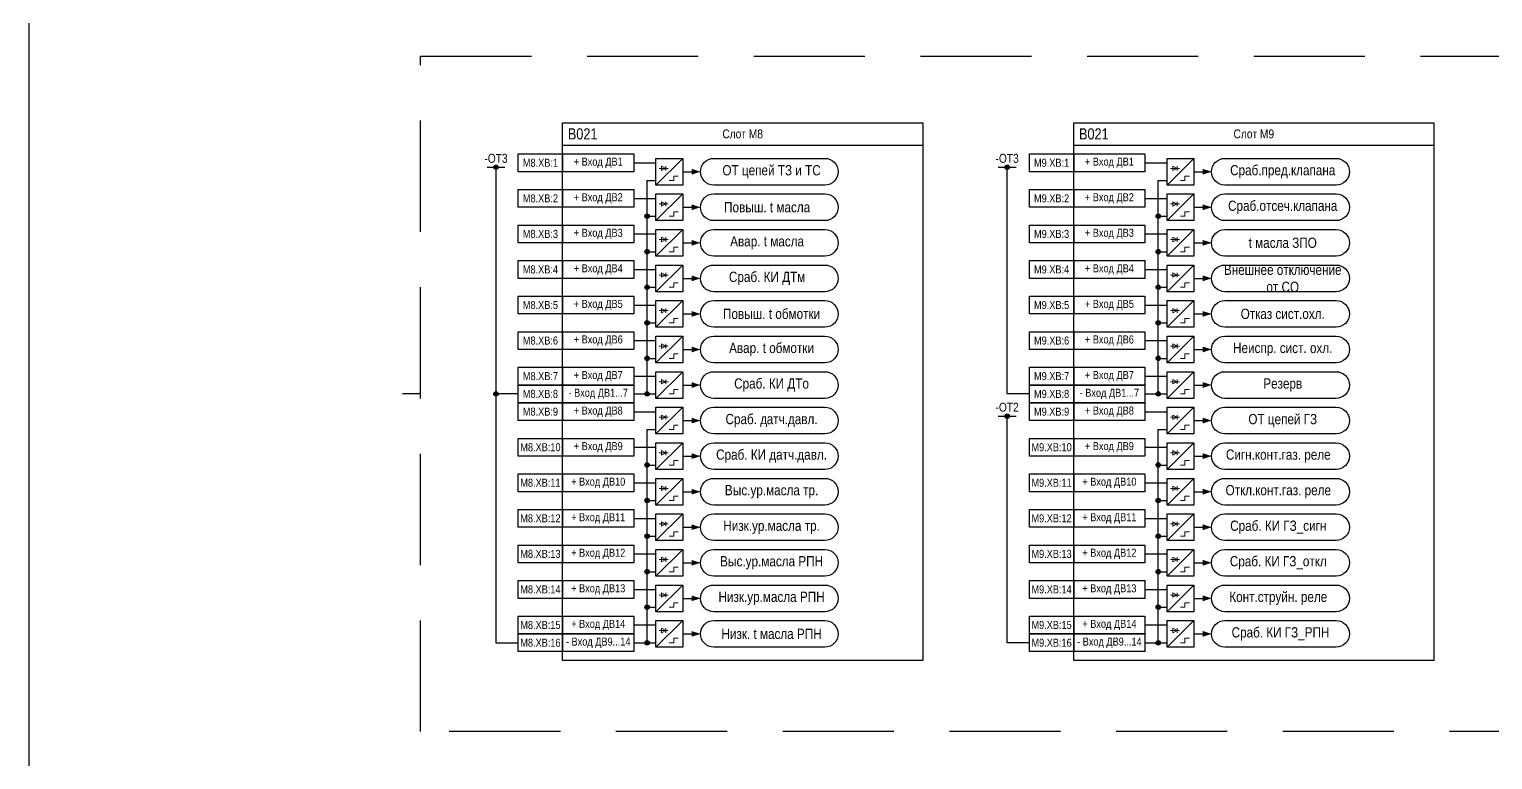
# Model space of a CAD drawing. Header units: millimetres. Extents: x 1657 to 5223, y -558 to 1129.
# Drawn here: x 3847 to 4176.2, y 351.7 to 516.1 of the extents above; entities that cross this region are included whole.
import ezdxf

# ---------------------------------------------------------------- set-up
doc = ezdxf.new("R2010")
doc.units = ezdxf.units.MM
doc.linetypes.add('штриховая2', pattern=[0.375, 0.25, -0.125])
doc.layers.add('_ОРЗ_0.3', color=7, linetype='Continuous', lineweight=30)
doc.layers.add('TEXT', color=7, linetype='Continuous', lineweight=25)
doc.layers.add('Основная', color=7, linetype='Continuous')
doc.styles.add('1.8_Gost_RD', font='ARIALN.TTF', dxfattribs={"height": 1.8})
doc.styles.add('2.5_Gost_RD', font='ARIALN.TTF', dxfattribs={"height": 2.5})

# ---------------------------------------------------------------- blocks, each defined once
blk = doc.blocks.new('Точка')
at = {"ltscale": 100}
h = blk.add_hatch(color=256, dxfattribs=at)
h.dxf.hatch_style = 1
edge = h.paths.add_edge_path()
edge.add_arc((0, 0), 0.5, 0, 360)
blk.add_circle((0, 0), 0.5, dxfattribs=at)
blk = doc.blocks.new('*U114')
at = {"ltscale": 0.25}
blk.add_line((0, 0), (3, 0), dxfattribs=at)
blk.add_lwpolyline([(2, 0, 1.3, 0, 0), (4, 0, 0, 0, 0)], format="xyseb", dxfattribs=at)

msp = doc.modelspace()

# ---------------------------------------------------------------- linework, layer by layer
at = {"ltscale": 100}
for p, q in [((3950, 485), (3954, 485)), ((3952, 485), (3952, 378)), ((4065, 485), (4069, 485)), ((4067, 434), (4067, 485)), ((3935, 434), (3931, 434)), ((3957, 434), (3952, 434)), ((4072, 434), (4067, 434)), ((4065, 429), (4069, 429)), ((4067, 378), (4067, 429)), ((3952, 378), (3957, 378)), ((4072, 378), (4067, 378))]:
    msp.add_line(p, q, dxfattribs=at)
at = {"lineweight": 13, "ltscale": 0.25}
for p, q in [((3990.25, 485.25), (3990.25, 484.25)), ((4105.25, 485.25), (4105.25, 484.25)), ((3990.25, 477.25), (3990.25, 476.25)), ((4105.25, 477.25), (4105.25, 476.25)), ((3990.25, 469.25), (3990.25, 468.25)), ((4105.25, 469.25), (4105.25, 468.25)), ((3990.25, 461.25), (3990.25, 460.25)), ((4105.25, 461.25), (4105.25, 460.25)), ((3990.25, 453.25), (3990.25, 452.25)), ((4105.25, 453.25), (4105.25, 452.25)), ((3990.25, 445.25), (3990.25, 444.25)), ((4105.25, 445.25), (4105.25, 444.25)), ((3990.25, 437.25), (3990.25, 436.25)), ((4105.25, 437.25), (4105.25, 436.25)), ((3990.25, 429.25), (3990.25, 428.25)), ((4105.25, 429.25), (4105.25, 428.25)), ((3990.25, 421.25), (3990.25, 420.25)), ((4105.25, 421.25), (4105.25, 420.25)), ((3990.25, 413.25), (3990.25, 412.25)), ((4105.25, 413.25), (4105.25, 412.25)), ((3990.25, 405.25), (3990.25, 404.25)), ((4105.25, 405.25), (4105.25, 404.25)), ((3990.25, 397.25), (3990.25, 396.25)), ((4105.25, 397.25), (4105.25, 396.25)), ((3990.25, 389.25), (3990.25, 388.25)), ((4105.25, 389.25), (4105.25, 388.25)), ((3990.25, 381.25), (3990.25, 380.25)), ((4105.25, 381.25), (4105.25, 380.25))]:
    msp.add_line(p, q, dxfattribs=at)
at = {"ltscale": 100}
for points in [[(3847, 707), (4404, 707), (4404, 114), (3847, 114)], [(3957, 488), (3967, 488), (3967, 484), (3957, 484)], [(3967, 488), (3983, 488), (3983, 484), (3967, 484)], [(4072, 488), (4082, 488), (4082, 484), (4072, 484)], [(4082, 488), (4098, 488), (4098, 484), (4082, 484)], [(3957, 480), (3967, 480), (3967, 476), (3957, 476)], [(3967, 480), (3983, 480), (3983, 476), (3967, 476)], [(4072, 480), (4082, 480), (4082, 476), (4072, 476)], [(4082, 480), (4098, 480), (4098, 476), (4082, 476)], [(3957, 472), (3967, 472), (3967, 468), (3957, 468)], [(3967, 472), (3983, 472), (3983, 468), (3967, 468)], [(4072, 472), (4082, 472), (4082, 468), (4072, 468)], [(4082, 472), (4098, 472), (4098, 468), (4082, 468)], [(3957, 464), (3967, 464), (3967, 460), (3957, 460)], [(3967, 464), (3983, 464), (3983, 460), (3967, 460)], [(4072, 464), (4082, 464), (4082, 460), (4072, 460)], [(4082, 464), (4098, 464), (4098, 460), (4082, 460)], [(3957, 456), (3967, 456), (3967, 452), (3957, 452)], [(3967, 456), (3983, 456), (3983, 452), (3967, 452)], [(4072, 456), (4082, 456), (4082, 452), (4072, 452)], [(4082, 456), (4098, 456), (4098, 452), (4082, 452)], [(3957, 448), (3967, 448), (3967, 444), (3957, 444)], [(3967, 448), (3983, 448), (3983, 444), (3967, 444)], [(4072, 448), (4082, 448), (4082, 444), (4072, 444)], [(4082, 448), (4098, 448), (4098, 444), (4082, 444)], [(3957, 440), (3967, 440), (3967, 436), (3957, 436)], [(3967, 440), (3983, 440), (3983, 436), (3967, 436)], [(4072, 440), (4082, 440), (4082, 436), (4072, 436)], [(4082, 440), (4098, 440), (4098, 436), (4082, 436)], [(3957, 436), (3967, 436), (3967, 432), (3957, 432)], [(3967, 436), (3983, 436), (3983, 432), (3967, 432)], [(4072, 436), (4082, 436), (4082, 432), (4072, 432)], [(4082, 436), (4098, 436), (4098, 432), (4082, 432)], [(3957, 432), (3967, 432), (3967, 428), (3957, 428)], [(3967, 432), (3983, 432), (3983, 428), (3967, 428)], [(4072, 432), (4082, 432), (4082, 428), (4072, 428)], [(4082, 432), (4098, 432), (4098, 428), (4082, 428)], [(3957, 424), (3967, 424), (3967, 420), (3957, 420)], [(3967, 424), (3983, 424), (3983, 420), (3967, 420)], [(4072, 424), (4082, 424), (4082, 420), (4072, 420)], [(4082, 424), (4098, 424), (4098, 420), (4082, 420)], [(3957, 416), (3967, 416), (3967, 412), (3957, 412)], [(3967, 416), (3983, 416), (3983, 412), (3967, 412)], [(4072, 416), (4082, 416), (4082, 412), (4072, 412)], [(4082, 416), (4098, 416), (4098, 412), (4082, 412)], [(3957, 408), (3967, 408), (3967, 404), (3957, 404)], [(3967, 408), (3983, 408), (3983, 404), (3967, 404)], [(4072, 408), (4082, 408), (4082, 404), (4072, 404)], [(4082, 408), (4098, 408), (4098, 404), (4082, 404)], [(3957, 400), (3967, 400), (3967, 396), (3957, 396)], [(3967, 400), (3983, 400), (3983, 396), (3967, 396)], [(4072, 400), (4082, 400), (4082, 396), (4072, 396)], [(4082, 400), (4098, 400), (4098, 396), (4082, 396)], [(3957, 392), (3967, 392), (3967, 388), (3957, 388)], [(3967, 392), (3983, 392), (3983, 388), (3967, 388)], [(4072, 392), (4082, 392), (4082, 388), (4072, 388)], [(4082, 392), (4098, 392), (4098, 388), (4082, 388)], [(3957, 384), (3967, 384), (3967, 380), (3957, 380)], [(3967, 384), (3983, 384), (3983, 380), (3967, 380)], [(4072, 384), (4082, 384), (4082, 380), (4072, 380)], [(4082, 384), (4098, 384), (4098, 380), (4082, 380)], [(3957, 380), (3967, 380), (3967, 376), (3957, 376)], [(3967, 380), (3983, 380), (3983, 376), (3967, 376)], [(4072, 380), (4082, 380), (4082, 376), (4072, 376)], [(4082, 380), (4098, 380), (4098, 376), (4082, 376)]]:
    msp.add_lwpolyline(points, close=True, dxfattribs=at)
at = {"linetype": 'штриховая2', "ltscale": 100}
msp.add_lwpolyline([(3935, 510), (4304, 510), (4304, 358), (3935, 358)], close=True, dxfattribs=at)
at = {"ltscale": 100}
for points in [[(3967, 490), (4048, 490)], [(4082, 490), (4163, 490)], [(3986, 434), (3986, 482)], [(4101, 434), (4101, 482)], [(3986, 378), (3986, 426)], [(4101, 378), (4101, 426)]]:
    msp.add_lwpolyline(points, dxfattribs=at)
for points in [[(3988, 487), (3994, 487), (3994, 481), (3988, 481)], [(4103, 487), (4109, 487), (4109, 481), (4103, 481)], [(3988, 479), (3994, 479), (3994, 473), (3988, 473)], [(4103, 479), (4109, 479), (4109, 473), (4103, 473)], [(3988, 471), (3994, 471), (3994, 465), (3988, 465)], [(4103, 471), (4109, 471), (4109, 465), (4103, 465)], [(3988, 463), (3994, 463), (3994, 457), (3988, 457)], [(4103, 463), (4109, 463), (4109, 457), (4103, 457)], [(3988, 455), (3994, 455), (3994, 449), (3988, 449)], [(4103, 455), (4109, 455), (4109, 449), (4103, 449)], [(3988, 447), (3994, 447), (3994, 441), (3988, 441)], [(4103, 447), (4109, 447), (4109, 441), (4103, 441)], [(3988, 439), (3994, 439), (3994, 433), (3988, 433)], [(4103, 439), (4109, 439), (4109, 433), (4103, 433)], [(3988, 431), (3994, 431), (3994, 425), (3988, 425)], [(4103, 431), (4109, 431), (4109, 425), (4103, 425)], [(3988, 423), (3994, 423), (3994, 417), (3988, 417)], [(4103, 423), (4109, 423), (4109, 417), (4103, 417)], [(3988, 415), (3994, 415), (3994, 409), (3988, 409)], [(4103, 415), (4109, 415), (4109, 409), (4103, 409)], [(3988, 407), (3994, 407), (3994, 401), (3988, 401)], [(4103, 407), (4109, 407), (4109, 401), (4103, 401)], [(3988, 399), (3994, 399), (3994, 393), (3988, 393)], [(4103, 399), (4109, 399), (4109, 393), (4103, 393)], [(3988, 391), (3994, 391), (3994, 385), (3988, 385)], [(4103, 391), (4109, 391), (4109, 385), (4103, 385)], [(3988, 383), (3994, 383), (3994, 377), (3988, 377)], [(4103, 383), (4109, 383), (4109, 377), (4103, 377)]]:
    msp.add_lwpolyline(points, close=True)
at = {"lineweight": 13, "ltscale": 0.25}
for points in [[(3990.25, 484.75), (3989.25, 485.25), (3989.25, 484.25), (3990.25, 484.75)], [(4105.25, 484.75), (4104.25, 485.25), (4104.25, 484.25), (4105.25, 484.75)], [(3990.25, 476.75), (3989.25, 477.25), (3989.25, 476.25), (3990.25, 476.75)], [(4105.25, 476.75), (4104.25, 477.25), (4104.25, 476.25), (4105.25, 476.75)], [(3990.25, 468.75), (3989.25, 469.25), (3989.25, 468.25), (3990.25, 468.75)], [(4105.25, 468.75), (4104.25, 469.25), (4104.25, 468.25), (4105.25, 468.75)], [(3990.25, 460.75), (3989.25, 461.25), (3989.25, 460.25), (3990.25, 460.75)], [(4105.25, 460.75), (4104.25, 461.25), (4104.25, 460.25), (4105.25, 460.75)], [(3990.25, 452.75), (3989.25, 453.25), (3989.25, 452.25), (3990.25, 452.75)], [(4105.25, 452.75), (4104.25, 453.25), (4104.25, 452.25), (4105.25, 452.75)], [(3990.25, 444.75), (3989.25, 445.25), (3989.25, 444.25), (3990.25, 444.75)], [(4105.25, 444.75), (4104.25, 445.25), (4104.25, 444.25), (4105.25, 444.75)], [(3990.25, 436.75), (3989.25, 437.25), (3989.25, 436.25), (3990.25, 436.75)], [(4105.25, 436.75), (4104.25, 437.25), (4104.25, 436.25), (4105.25, 436.75)], [(3990.25, 428.75), (3989.25, 429.25), (3989.25, 428.25), (3990.25, 428.75)], [(4105.25, 428.75), (4104.25, 429.25), (4104.25, 428.25), (4105.25, 428.75)], [(3990.25, 420.75), (3989.25, 421.25), (3989.25, 420.25), (3990.25, 420.75)], [(4105.25, 420.75), (4104.25, 421.25), (4104.25, 420.25), (4105.25, 420.75)], [(3990.25, 412.75), (3989.25, 413.25), (3989.25, 412.25), (3990.25, 412.75)], [(4105.25, 412.75), (4104.25, 413.25), (4104.25, 412.25), (4105.25, 412.75)], [(3990.25, 404.75), (3989.25, 405.25), (3989.25, 404.25), (3990.25, 404.75)], [(4105.25, 404.75), (4104.25, 405.25), (4104.25, 404.25), (4105.25, 404.75)], [(3990.25, 396.75), (3989.25, 397.25), (3989.25, 396.25), (3990.25, 396.75)], [(4105.25, 396.75), (4104.25, 397.25), (4104.25, 396.25), (4105.25, 396.75)], [(3990.25, 388.75), (3989.25, 389.25), (3989.25, 388.25), (3990.25, 388.75)], [(4105.25, 388.75), (4104.25, 389.25), (4104.25, 388.25), (4105.25, 388.75)], [(3990.25, 380.75), (3989.25, 381.25), (3989.25, 380.25), (3990.25, 380.75)], [(4105.25, 380.75), (4104.25, 381.25), (4104.25, 380.25), (4105.25, 380.75)]]:
    msp.add_lwpolyline(points, dxfattribs=at)
at = {"lineweight": 13, "flags": 128}
for points in [[(3989.5, 485.5, 0, 0, 0), (3989.5, 486, 0.25, 0, 0), (3989.5, 486.5, 0, 0, 0)], [(3990, 485.5, 0, 0, 0), (3990, 486, 0.25, 0, 0), (3990, 486.5, 0, 0, 0)], [(4104.5, 485.5, 0, 0, 0), (4104.5, 486, 0.25, 0, 0), (4104.5, 486.5, 0, 0, 0)], [(4105, 485.5, 0, 0, 0), (4105, 486, 0.25, 0, 0), (4105, 486.5, 0, 0, 0)], [(3989.5, 477.5, 0, 0, 0), (3989.5, 478, 0.25, 0, 0), (3989.5, 478.5, 0, 0, 0)], [(3990, 477.5, 0, 0, 0), (3990, 478, 0.25, 0, 0), (3990, 478.5, 0, 0, 0)], [(4104.5, 477.5, 0, 0, 0), (4104.5, 478, 0.25, 0, 0), (4104.5, 478.5, 0, 0, 0)], [(4105, 477.5, 0, 0, 0), (4105, 478, 0.25, 0, 0), (4105, 478.5, 0, 0, 0)], [(3989.5, 469.5, 0, 0, 0), (3989.5, 470, 0.25, 0, 0), (3989.5, 470.5, 0, 0, 0)], [(3990, 469.5, 0, 0, 0), (3990, 470, 0.25, 0, 0), (3990, 470.5, 0, 0, 0)], [(4104.5, 469.5, 0, 0, 0), (4104.5, 470, 0.25, 0, 0), (4104.5, 470.5, 0, 0, 0)], [(4105, 469.5, 0, 0, 0), (4105, 470, 0.25, 0, 0), (4105, 470.5, 0, 0, 0)], [(3989.5, 461.5, 0, 0, 0), (3989.5, 462, 0.25, 0, 0), (3989.5, 462.5, 0, 0, 0)], [(3990, 461.5, 0, 0, 0), (3990, 462, 0.25, 0, 0), (3990, 462.5, 0, 0, 0)], [(4104.5, 461.5, 0, 0, 0), (4104.5, 462, 0.25, 0, 0), (4104.5, 462.5, 0, 0, 0)], [(4105, 461.5, 0, 0, 0), (4105, 462, 0.25, 0, 0), (4105, 462.5, 0, 0, 0)], [(3989.5, 453.5, 0, 0, 0), (3989.5, 454, 0.25, 0, 0), (3989.5, 454.5, 0, 0, 0)], [(3990, 453.5, 0, 0, 0), (3990, 454, 0.25, 0, 0), (3990, 454.5, 0, 0, 0)], [(4104.5, 453.5, 0, 0, 0), (4104.5, 454, 0.25, 0, 0), (4104.5, 454.5, 0, 0, 0)], [(4105, 453.5, 0, 0, 0), (4105, 454, 0.25, 0, 0), (4105, 454.5, 0, 0, 0)], [(3989.5, 445.5, 0, 0, 0), (3989.5, 446, 0.25, 0, 0), (3989.5, 446.5, 0, 0, 0)], [(3990, 445.5, 0, 0, 0), (3990, 446, 0.25, 0, 0), (3990, 446.5, 0, 0, 0)], [(4104.5, 445.5, 0, 0, 0), (4104.5, 446, 0.25, 0, 0), (4104.5, 446.5, 0, 0, 0)], [(4105, 445.5, 0, 0, 0), (4105, 446, 0.25, 0, 0), (4105, 446.5, 0, 0, 0)], [(3989.5, 437.5, 0, 0, 0), (3989.5, 438, 0.25, 0, 0), (3989.5, 438.5, 0, 0, 0)], [(3990, 437.5, 0, 0, 0), (3990, 438, 0.25, 0, 0), (3990, 438.5, 0, 0, 0)], [(4104.5, 437.5, 0, 0, 0), (4104.5, 438, 0.25, 0, 0), (4104.5, 438.5, 0, 0, 0)], [(4105, 437.5, 0, 0, 0), (4105, 438, 0.25, 0, 0), (4105, 438.5, 0, 0, 0)], [(3989.5, 429.5, 0, 0, 0), (3989.5, 430, 0.25, 0, 0), (3989.5, 430.5, 0, 0, 0)], [(3990, 429.5, 0, 0, 0), (3990, 430, 0.25, 0, 0), (3990, 430.5, 0, 0, 0)], [(4104.5, 429.5, 0, 0, 0), (4104.5, 430, 0.25, 0, 0), (4104.5, 430.5, 0, 0, 0)], [(4105, 429.5, 0, 0, 0), (4105, 430, 0.25, 0, 0), (4105, 430.5, 0, 0, 0)], [(3989.5, 421.5, 0, 0, 0), (3989.5, 422, 0.25, 0, 0), (3989.5, 422.5, 0, 0, 0)], [(3990, 421.5, 0, 0, 0), (3990, 422, 0.25, 0, 0), (3990, 422.5, 0, 0, 0)], [(4104.5, 421.5, 0, 0, 0), (4104.5, 422, 0.25, 0, 0), (4104.5, 422.5, 0, 0, 0)], [(4105, 421.5, 0, 0, 0), (4105, 422, 0.25, 0, 0), (4105, 422.5, 0, 0, 0)], [(3989.5, 413.5, 0, 0, 0), (3989.5, 414, 0.25, 0, 0), (3989.5, 414.5, 0, 0, 0)], [(3990, 413.5, 0, 0, 0), (3990, 414, 0.25, 0, 0), (3990, 414.5, 0, 0, 0)], [(4104.5, 413.5, 0, 0, 0), (4104.5, 414, 0.25, 0, 0), (4104.5, 414.5, 0, 0, 0)], [(4105, 413.5, 0, 0, 0), (4105, 414, 0.25, 0, 0), (4105, 414.5, 0, 0, 0)], [(3989.5, 405.5, 0, 0, 0), (3989.5, 406, 0.25, 0, 0), (3989.5, 406.5, 0, 0, 0)], [(3990, 405.5, 0, 0, 0), (3990, 406, 0.25, 0, 0), (3990, 406.5, 0, 0, 0)], [(4104.5, 405.5, 0, 0, 0), (4104.5, 406, 0.25, 0, 0), (4104.5, 406.5, 0, 0, 0)], [(4105, 405.5, 0, 0, 0), (4105, 406, 0.25, 0, 0), (4105, 406.5, 0, 0, 0)], [(3989.5, 397.5, 0, 0, 0), (3989.5, 398, 0.25, 0, 0), (3989.5, 398.5, 0, 0, 0)], [(3990, 397.5, 0, 0, 0), (3990, 398, 0.25, 0, 0), (3990, 398.5, 0, 0, 0)], [(4104.5, 397.5, 0, 0, 0), (4104.5, 398, 0.25, 0, 0), (4104.5, 398.5, 0, 0, 0)], [(4105, 397.5, 0, 0, 0), (4105, 398, 0.25, 0, 0), (4105, 398.5, 0, 0, 0)], [(3989.5, 389.5, 0, 0, 0), (3989.5, 390, 0.25, 0, 0), (3989.5, 390.5, 0, 0, 0)], [(3990, 389.5, 0, 0, 0), (3990, 390, 0.25, 0, 0), (3990, 390.5, 0, 0, 0)], [(4104.5, 389.5, 0, 0, 0), (4104.5, 390, 0.25, 0, 0), (4104.5, 390.5, 0, 0, 0)], [(4105, 389.5, 0, 0, 0), (4105, 390, 0.25, 0, 0), (4105, 390.5, 0, 0, 0)], [(3989.5, 381.5, 0, 0, 0), (3989.5, 382, 0.25, 0, 0), (3989.5, 382.5, 0, 0, 0)], [(3990, 381.5, 0, 0, 0), (3990, 382, 0.25, 0, 0), (3990, 382.5, 0, 0, 0)], [(4104.5, 381.5, 0, 0, 0), (4104.5, 382, 0.25, 0, 0), (4104.5, 382.5, 0, 0, 0)], [(4105, 381.5, 0, 0, 0), (4105, 382, 0.25, 0, 0), (4105, 382.5, 0, 0, 0)]]:
    msp.add_lwpolyline(points, format="xyseb", dxfattribs=at)
at = {"ltscale": 100}
for points in [[(4001, 481, -1), (4001, 487), (4026, 487, -1), (4026, 481)], [(4116, 481, -1), (4116, 487), (4141, 487, -1), (4141, 481)], [(4001, 473, -1), (4001, 479), (4026, 479, -1), (4026, 473)], [(4116, 473, -1), (4116, 479), (4141, 479, -1), (4141, 473)], [(4001, 465, -1), (4001, 471), (4026, 471, -1), (4026, 465)], [(4116, 465, -1), (4116, 471), (4141, 471, -1), (4141, 465)], [(4001, 457, -1), (4001, 463), (4026, 463, -1), (4026, 457)], [(4116, 457, -1), (4116, 463), (4141, 463, -1), (4141, 457)], [(4001, 449, -1), (4001, 455), (4026, 455, -1), (4026, 449)], [(4116, 449, -1), (4116, 455), (4141, 455, -1), (4141, 449)], [(4001, 441, -1), (4001, 447), (4026, 447, -1), (4026, 441)], [(4116, 441, -1), (4116, 447), (4141, 447, -1), (4141, 441)], [(4001, 433, -1), (4001, 439), (4026, 439, -1), (4026, 433)], [(4116, 433, -1), (4116, 439), (4141, 439, -1), (4141, 433)], [(4001, 425, -1), (4001, 431), (4026, 431, -1), (4026, 425)], [(4116, 425, -1), (4116, 431), (4141, 431, -1), (4141, 425)], [(4001, 417, -1), (4001, 423), (4026, 423, -1), (4026, 417)], [(4116, 417, -1), (4116, 423), (4141, 423, -1), (4141, 417)], [(4001, 409, -1), (4001, 415), (4026, 415, -1), (4026, 409)], [(4116, 409, -1), (4116, 415), (4141, 415, -1), (4141, 409)], [(4001, 401, -1), (4001, 407), (4026, 407, -1), (4026, 401)], [(4116, 401, -1), (4116, 407), (4141, 407, -1), (4141, 401)], [(4001, 393, -1), (4001, 399), (4026, 399, -1), (4026, 393)], [(4116, 393, -1), (4116, 399), (4141, 399, -1), (4141, 393)], [(4001, 385, -1), (4001, 391), (4026, 391, -1), (4026, 385)], [(4116, 385, -1), (4116, 391), (4141, 391, -1), (4141, 385)], [(4001, 377, -1), (4001, 383), (4026, 383, -1), (4026, 377)], [(4116, 377, -1), (4116, 383), (4141, 383, -1), (4141, 377)]]:
    msp.add_lwpolyline(points, format="xyb", close=True, dxfattribs=at)
at = {"layer": '_ОРЗ_0.3', "ltscale": 100}
for points in [[(3967, 495), (4048, 495), (4048, 374), (3967, 374)], [(4082, 495), (4163, 495), (4163, 374), (4082, 374)]]:
    msp.add_lwpolyline(points, close=True, dxfattribs=at)
at = {"layer": 'Основная', "color": 0}
for p, q in [((3983, 486), (3988, 486)), ((4098, 486), (4103, 486)), ((3986, 482), (3988, 482)), ((4101, 482), (4103, 482)), ((3983, 478), (3988, 478)), ((4098, 478), (4103, 478)), ((3986, 474), (3988, 474)), ((4101, 474), (4103, 474)), ((3983, 470), (3988, 470)), ((4098, 470), (4103, 470)), ((3986, 466), (3988, 466)), ((4101, 466), (4103, 466)), ((3983, 462), (3988, 462)), ((4098, 462), (4103, 462)), ((3986, 458), (3988, 458)), ((4101, 458), (4103, 458)), ((3983, 454), (3988, 454)), ((4098, 454), (4103, 454)), ((3986, 450), (3988, 450)), ((4101, 450), (4103, 450)), ((3983, 446), (3988, 446)), ((4098, 446), (4103, 446)), ((3986, 442), (3988, 442)), ((4101, 442), (4103, 442)), ((3983, 438), (3988, 438)), ((4098, 438), (4103, 438)), ((3983, 434), (3988, 434)), ((4098, 434), (4103, 434)), ((3983, 430), (3988, 430)), ((3983, 430), (3988, 430)), ((4098, 430), (4103, 430)), ((4098, 430), (4103, 430)), ((3986, 426), (3988, 426)), ((3986, 426), (3988, 426)), ((4101, 426), (4103, 426)), ((4101, 426), (4103, 426)), ((3983, 422), (3988, 422)), ((4098, 422), (4103, 422)), ((3986, 418), (3988, 418)), ((4101, 418), (4103, 418)), ((3983, 414), (3988, 414)), ((4098, 414), (4103, 414)), ((3986, 410), (3988, 410)), ((4101, 410), (4103, 410)), ((3983, 406), (3988, 406)), ((4098, 406), (4103, 406)), ((3986, 402), (3988, 402)), ((4101, 402), (4103, 402)), ((3983, 398), (3988, 398)), ((4098, 398), (4103, 398)), ((3986, 394), (3988, 394)), ((4101, 394), (4103, 394)), ((3983, 390), (3988, 390)), ((4098, 390), (4103, 390)), ((3986, 386), (3988, 386)), ((4101, 386), (4103, 386)), ((3983, 382), (3988, 382)), ((4098, 382), (4103, 382)), ((3983, 378), (3988, 378)), ((4098, 378), (4103, 378))]:
    msp.add_line(p, q, dxfattribs=at)
at = {"layer": 'Основная', "ltscale": 0.25}
for p, q in [((3994, 487), (3988, 481)), ((4109, 487), (4103, 481)), ((3994, 479), (3988, 473)), ((4109, 479), (4103, 473)), ((3994, 471), (3988, 465)), ((4109, 471), (4103, 465)), ((3994, 463), (3988, 457)), ((4109, 463), (4103, 457)), ((3994, 455), (3988, 449)), ((4109, 455), (4103, 449)), ((3994, 447), (3988, 441)), ((4109, 447), (4103, 441)), ((3994, 439), (3988, 433)), ((4109, 439), (4103, 433)), ((3994, 431), (3988, 425)), ((4109, 431), (4103, 425)), ((3994, 423), (3988, 417)), ((4109, 423), (4103, 417)), ((3994, 415), (3988, 409)), ((4109, 415), (4103, 409)), ((3994, 407), (3988, 401)), ((4109, 407), (4103, 401)), ((3994, 399), (3988, 393)), ((4109, 399), (4103, 393)), ((3994, 391), (3988, 385)), ((4109, 391), (4103, 385)), ((3994, 383), (3988, 377)), ((4109, 383), (4103, 377))]:
    msp.add_line(p, q, dxfattribs=at)
at = {"layer": 'Основная', "color": 0, "lineweight": 13}
for p, q in [((3988.75, 484.75), (3990.75, 484.75)), ((4103.75, 484.75), (4105.75, 484.75)), ((3988.75, 476.75), (3990.75, 476.75)), ((4103.75, 476.75), (4105.75, 476.75)), ((3988.75, 468.75), (3990.75, 468.75)), ((4103.75, 468.75), (4105.75, 468.75)), ((3988.75, 460.75), (3990.75, 460.75)), ((4103.75, 460.75), (4105.75, 460.75)), ((3988.75, 452.75), (3990.75, 452.75)), ((4103.75, 452.75), (4105.75, 452.75)), ((3988.75, 444.75), (3990.75, 444.75)), ((4103.75, 444.75), (4105.75, 444.75)), ((3988.75, 436.75), (3990.75, 436.75)), ((4103.75, 436.75), (4105.75, 436.75)), ((3988.75, 428.75), (3990.75, 428.75)), ((4103.75, 428.75), (4105.75, 428.75)), ((3988.75, 420.75), (3990.75, 420.75)), ((4103.75, 420.75), (4105.75, 420.75)), ((3988.75, 412.75), (3990.75, 412.75)), ((4103.75, 412.75), (4105.75, 412.75)), ((3988.75, 404.75), (3990.75, 404.75)), ((4103.75, 404.75), (4105.75, 404.75)), ((3988.75, 396.75), (3990.75, 396.75)), ((4103.75, 396.75), (4105.75, 396.75)), ((3988.75, 388.75), (3990.75, 388.75)), ((4103.75, 388.75), (4105.75, 388.75)), ((3988.75, 380.75), (3990.75, 380.75)), ((4103.75, 380.75), (4105.75, 380.75))]:
    msp.add_line(p, q, dxfattribs=at)
for p, q in [((3991, 482), (3992, 482)), ((3992, 483), (3993, 483)), ((3992, 482), (3992, 483)), ((4106, 482), (4107, 482)), ((4107, 483), (4108, 483)), ((4107, 482), (4107, 483)), ((3992, 475), (3993, 475)), ((3992, 474), (3992, 475)), ((4107, 475), (4108, 475)), ((4107, 474), (4107, 475)), ((3991, 474), (3992, 474)), ((4106, 474), (4107, 474)), ((3991, 466), (3992, 466)), ((3992, 467), (3993, 467)), ((3992, 466), (3992, 467)), ((4106, 466), (4107, 466)), ((4107, 467), (4108, 467)), ((4107, 466), (4107, 467)), ((3991, 458), (3992, 458)), ((3992, 459), (3993, 459)), ((3992, 458), (3992, 459)), ((4106, 458), (4107, 458)), ((4107, 459), (4108, 459)), ((4107, 458), (4107, 459)), ((3991, 450), (3992, 450)), ((3992, 451), (3993, 451)), ((3992, 450), (3992, 451)), ((4106, 450), (4107, 450)), ((4107, 451), (4108, 451)), ((4107, 450), (4107, 451)), ((3991, 442), (3992, 442)), ((3992, 443), (3993, 443)), ((3992, 442), (3992, 443)), ((4106, 442), (4107, 442)), ((4107, 443), (4108, 443)), ((4107, 442), (4107, 443)), ((3992, 435), (3993, 435)), ((3992, 434), (3992, 435)), ((4107, 435), (4108, 435)), ((4107, 434), (4107, 435)), ((3991, 434), (3992, 434)), ((4106, 434), (4107, 434)), ((3991, 426), (3992, 426)), ((3992, 427), (3993, 427)), ((3992, 426), (3992, 427)), ((4106, 426), (4107, 426)), ((4107, 427), (4108, 427)), ((4107, 426), (4107, 427)), ((3992, 419), (3993, 419)), ((3992, 418), (3992, 419)), ((4107, 419), (4108, 419)), ((4107, 418), (4107, 419)), ((3991, 418), (3992, 418)), ((4106, 418), (4107, 418)), ((3991, 410), (3992, 410)), ((3992, 411), (3993, 411)), ((3992, 410), (3992, 411)), ((4106, 410), (4107, 410)), ((4107, 411), (4108, 411)), ((4107, 410), (4107, 411)), ((3991, 402), (3992, 402)), ((3992, 403), (3993, 403)), ((3992, 402), (3992, 403)), ((4106, 402), (4107, 402)), ((4107, 403), (4108, 403)), ((4107, 402), (4107, 403)), ((3991, 394), (3992, 394)), ((3992, 395), (3993, 395)), ((3992, 394), (3992, 395)), ((4106, 394), (4107, 394)), ((4107, 395), (4108, 395)), ((4107, 394), (4107, 395)), ((3991, 386), (3992, 386)), ((3992, 387), (3993, 387)), ((3992, 386), (3992, 387)), ((4106, 386), (4107, 386)), ((4107, 387), (4108, 387)), ((4107, 386), (4107, 387)), ((3992, 379), (3993, 379)), ((3992, 378), (3992, 379)), ((4107, 379), (4108, 379)), ((4107, 378), (4107, 379)), ((3991, 378), (3992, 378)), ((4106, 378), (4107, 378))]:
    msp.add_line(p, q, dxfattribs=at).dxf.unprotected_set("ltscale", 0)

# ---------------------------------------------------------------- block references
at = {"ltscale": 100}
for p in [(3952, 485), (4067, 485), (3986, 474), (4101, 474), (3986, 466), (4101, 466), (3986, 458), (4101, 458), (3986, 450), (4101, 450), (3986, 442), (4101, 442), (3952, 434), (3986, 434), (4101, 434), (4067, 429), (3986, 418), (4101, 418), (3986, 410), (4101, 410), (3986, 402), (4101, 402), (3986, 394), (4101, 394), (3986, 386), (4101, 386), (3986, 378), (4101, 378)]:
    msp.add_blockref('Точка', p, dxfattribs=at)
at = {"ltscale": 0.35}
for p in [(3994, 484), (4109, 484), (3994, 476), (4109, 476), (3994, 468), (4109, 468), (3994, 460), (4109, 460), (3994, 452), (4109, 452), (3994, 444), (4109, 444), (3994, 436), (4109, 436), (3994, 428), (4109, 428), (3994, 420), (4109, 420), (3994, 412), (4109, 412), (3994, 404), (4109, 404), (3994, 396), (4109, 396), (3994, 388), (4109, 388), (3994, 380), (4109, 380)]:
    msp.add_blockref('*U114', p, dxfattribs=at)

# ---------------------------------------------------------------- texts
at = {"ltscale": 100, "attachment_point": 5}
for s, insert, char_height, width, style in [('B021', (3971.5, 492.5), 2.5, 11, '2.5_Gost_RD'), ('Слот М8', (4007.5, 492.5), 2, 81, '1.8_Gost_RD'), ('B021', (4086.5, 492.5), 2.5, 11, '2.5_Gost_RD'), ('Слот М9', (4122.5, 492.5), 2, 81, '1.8_Gost_RD'), ('-ОТ3', (3952, 487), 2, 81, '1.8_Gost_RD'), ('-ОТ3', (4067, 487), 2, 81, '1.8_Gost_RD'), ('M8.XB:1', (3962, 486), 1.8, 10, '1.8_Gost_RD'), ('+ Вход ДВ1', (3975, 486), 1.8, 16, '1.8_Gost_RD'), ('M9.XB:1', (4077, 486), 1.8, 10, '1.8_Gost_RD'), ('+ Вход ДВ1', (4090, 486), 1.8, 16, '1.8_Gost_RD'), ('\\A1;Сраб.пред.клапана', (4129, 484), 2.3, 31, '2.5_Gost_RD'), ('M8.XB:2', (3962, 478), 1.8, 10, '1.8_Gost_RD'), ('+ Вход ДВ2', (3975, 478), 1.8, 16, '1.8_Gost_RD'), ('M9.XB:2', (4077, 478), 1.8, 10, '1.8_Gost_RD'), ('+ Вход ДВ2', (4090, 478), 1.8, 16, '1.8_Gost_RD'), ('\\A1;Сраб.отсеч.клапана', (4129, 476), 2.3, 31, '2.5_Gost_RD'), ('M8.XB:3', (3962, 470), 1.8, 10, '1.8_Gost_RD'), ('+ Вход ДВ3', (3975, 470), 1.8, 16, '1.8_Gost_RD'), ('M9.XB:3', (4077, 470), 1.8, 10, '1.8_Gost_RD'), ('+ Вход ДВ3', (4090, 470), 1.8, 16, '1.8_Gost_RD'), ('M8.XB:4', (3962, 462), 1.8, 10, '1.8_Gost_RD'), ('+ Вход ДВ4', (3975, 462), 1.8, 16, '1.8_Gost_RD'), ('M9.XB:4', (4077, 462), 1.8, 10, '1.8_Gost_RD'), ('+ Вход ДВ4', (4090, 462), 1.8, 16, '1.8_Gost_RD'), ('Внешнее отключение от СО', (4129, 460), 2.3, 29.0175, '2.5_Gost_RD'), ('M8.XB:5', (3962, 454), 1.8, 10, '1.8_Gost_RD'), ('+ Вход ДВ5', (3975, 454), 1.8, 16, '1.8_Gost_RD'), ('M9.XB:5', (4077, 454), 1.8, 10, '1.8_Gost_RD'), ('+ Вход ДВ5', (4090, 454), 1.8, 16, '1.8_Gost_RD'), ('\\A1;Отказ сист.охл.', (4129, 452), 2.3, 31, '2.5_Gost_RD'), ('M8.XB:6', (3962, 446), 1.8, 10, '1.8_Gost_RD'), ('+ Вход ДВ6', (3975, 446), 1.8, 16, '1.8_Gost_RD'), ('M9.XB:6', (4077, 446), 1.8, 10, '1.8_Gost_RD'), ('+ Вход ДВ6', (4090, 446), 1.8, 16, '1.8_Gost_RD'), ('\\A1;Неиспр. сист. охл.', (4129, 444), 2.3, 29.7748, '2.5_Gost_RD'), ('M8.XB:7', (3962, 438), 1.8, 10, '1.8_Gost_RD'), ('+ Вход ДВ7', (3975, 438), 1.8, 16, '1.8_Gost_RD'), ('M9.XB:7', (4077, 438), 1.8, 10, '1.8_Gost_RD'), ('+ Вход ДВ7', (4090, 438), 1.8, 16, '1.8_Gost_RD'), ('M8.XB:8', (3962, 434), 1.8, 10, '1.8_Gost_RD'), ('- Вход ДВ1...7', (3975, 434), 1.8, 16, '1.8_Gost_RD'), ('M9.XB:8', (4077, 434), 1.8, 10, '1.8_Gost_RD'), ('- Вход ДВ1...7', (4090, 434), 1.8, 16, '1.8_Gost_RD'), ('-ОТ2', (4067, 431), 2, 81, '1.8_Gost_RD'), ('M8.XB:9', (3962, 430), 1.8, 10, '1.8_Gost_RD'), ('+ Вход ДВ8', (3975, 430), 1.8, 16, '1.8_Gost_RD'), ('M9.XB:9', (4077, 430), 1.8, 10, '1.8_Gost_RD'), ('+ Вход ДВ8', (4090, 430), 1.8, 16, '1.8_Gost_RD'), ('M8.XB:10', (3962, 422), 1.8, 10, '1.8_Gost_RD'), ('+ Вход ДВ9', (3975, 422), 1.8, 16, '1.8_Gost_RD'), ('M9.XB:10', (4077, 422), 1.8, 10, '1.8_Gost_RD'), ('+ Вход ДВ9', (4090, 422), 1.8, 16, '1.8_Gost_RD'), ('M8.XB:11', (3962, 414), 1.8, 10, '1.8_Gost_RD'), ('+ Вход ДВ10', (3975, 414), 1.8, 16, '1.8_Gost_RD'), ('M9.XB:11', (4077, 414), 1.8, 10, '1.8_Gost_RD'), ('+ Вход ДВ10', (4090, 414), 1.8, 16, '1.8_Gost_RD'), ('\\A1;Выс.ур.масла тр.', (4014, 412), 2.3, 31, '2.5_Gost_RD'), ('M8.XB:12', (3962, 406), 1.8, 10, '1.8_Gost_RD'), ('+ Вход ДВ11', (3975, 406), 1.8, 16, '1.8_Gost_RD'), ('\\A1;Низк.ур.масла тр.', (4014, 404), 2.3, 29.7748, '2.5_Gost_RD'), ('M9.XB:12', (4077, 406), 1.8, 10, '1.8_Gost_RD'), ('+ Вход ДВ11', (4090, 406), 1.8, 16, '1.8_Gost_RD'), ('M8.XB:13', (3962, 398), 1.8, 10, '1.8_Gost_RD'), ('+ Вход ДВ12', (3975, 398), 1.8, 16, '1.8_Gost_RD'), ('M9.XB:13', (4077, 398), 1.8, 10, '1.8_Gost_RD'), ('+ Вход ДВ12', (4090, 398), 1.8, 16, '1.8_Gost_RD'), ('\\A1;Выс.ур.масла РПН', (4014, 396), 2.3, 31, '2.5_Gost_RD'), ('M8.XB:14', (3962, 390), 1.8, 10, '1.8_Gost_RD'), ('+ Вход ДВ13', (3975, 390), 1.8, 16, '1.8_Gost_RD'), ('\\A1;Низк.ур.масла РПН', (4014, 388), 2.3, 29.7748, '2.5_Gost_RD'), ('M9.XB:14', (4077, 390), 1.8, 10, '1.8_Gost_RD'), ('+ Вход ДВ13', (4090, 390), 1.8, 16, '1.8_Gost_RD'), ('\\A1;Конт.струйн. реле', (4128, 388), 2.3, 31, '2.5_Gost_RD'), ('M8.XB:15', (3962, 382), 1.8, 10, '1.8_Gost_RD'), ('+ Вход ДВ14', (3975, 382), 1.8, 16, '1.8_Gost_RD'), ('M9.XB:15', (4077, 382), 1.8, 10, '1.8_Gost_RD'), ('+ Вход ДВ14', (4090, 382), 1.8, 16, '1.8_Gost_RD'), ('M8.XB:16', (3962, 378), 1.8, 10, '1.8_Gost_RD'), ('- Вход ДВ9...14', (3975, 378), 1.8, 16, '1.8_Gost_RD'), ('\\A1;Низк. t масла РПН', (4014, 380), 2.3, 29.7748, '2.5_Gost_RD'), ('M9.XB:16', (4077, 378), 1.8, 10, '1.8_Gost_RD'), ('- Вход ДВ9...14', (4090, 378), 1.8, 16, '1.8_Gost_RD'), ('\\A1;Сраб. КИ ГЗ_РПН', (4128.5, 380), 2.3, 31, '2.5_Gost_RD')]:
    msp.add_mtext(s, dxfattribs=dict(at, insert=insert, char_height=char_height, width=width, style=style))
at = {"layer": 'TEXT', "ltscale": 100, "char_height": 2.3, "width": 31, "attachment_point": 5, "style": '2.5_Gost_RD'}
for s, insert in [('ОТ цепей ТЗ и ТС', (4014, 484)), ('\\A1;Повыш. t масла ', (4013, 476)), ('\\A1;Авар. t масла', (4013, 468)), ('\\A1;t масла ЗПО', (4129, 468)), ('\\A1;Сраб. КИ ДТм', (4013, 460)), ('\\A1;Повыш. t обмотки', (4014, 452)), ('\\A1;Авар. t обмотки', (4014, 444)), ('\\A1;Сраб. КИ ДТо', (4014, 436)), ('\\A1;Резерв', (4129, 436)), ('\\A1;Сраб. {\\T0.95;д}атч.давл.', (4014, 428)), ('ОТ цепей ГЗ', (4129, 428)), ('\\A1;Сраб. КИ датч.давл.', (4014, 420)), ('\\A1;Сигн.конт.газ. реле', (4128, 420)), ('\\A1;Откл.конт.газ. реле', (4128, 412)), ('\\A1;Сраб. КИ ГЗ_сигн', (4128, 404)), ('\\A1;Сраб. КИ ГЗ_откл', (4128, 396))]:
    msp.add_mtext(s, dxfattribs=dict(at, insert=insert))

doc.saveas('drawing.dxf')
